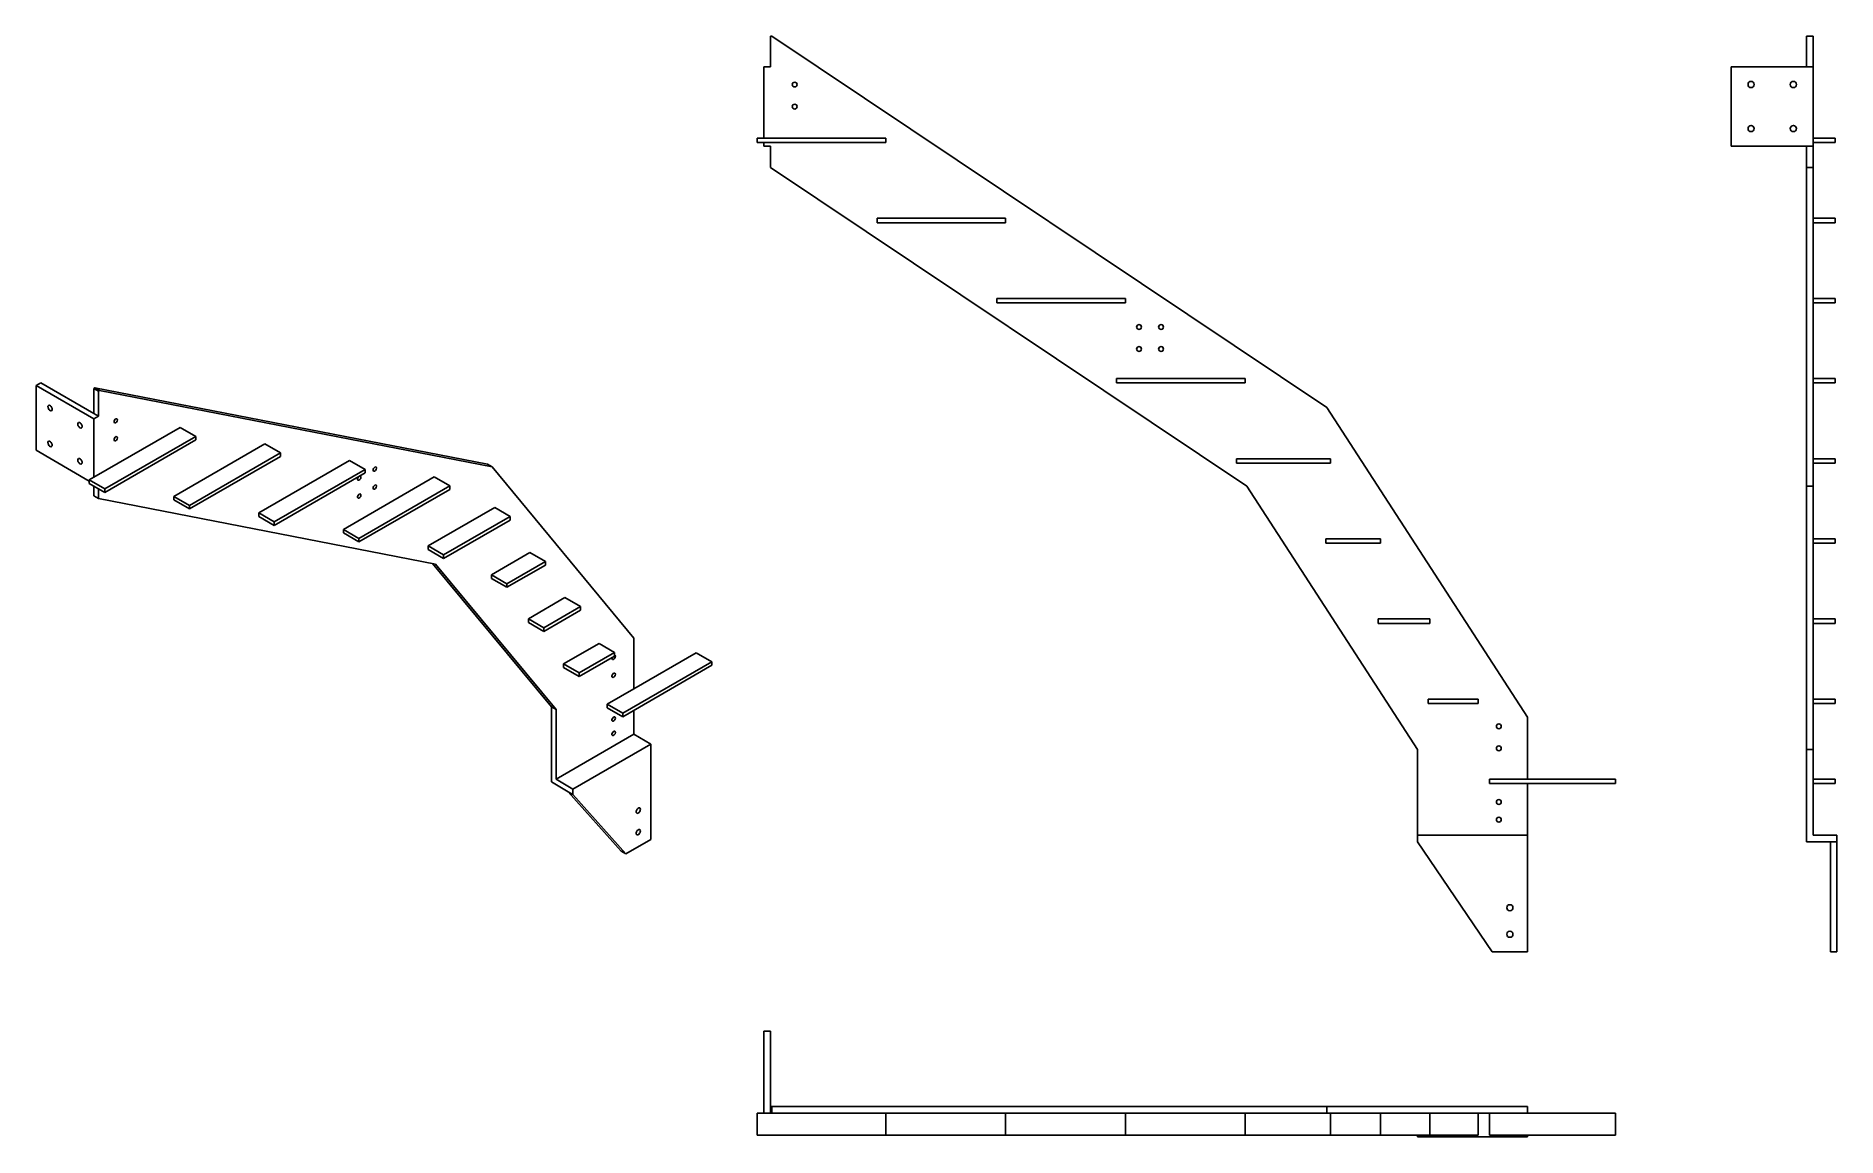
# Model space of a CAD drawing. Header units: millimetres. Extents: x -2464 to 1626, y -1355 to 1144.
import ezdxf

# ---------------------------------------------------------------- set-up
doc = ezdxf.new("R2010")
doc.units = ezdxf.units.MM
for name, color, linetype in [('ProjItem209', 7, 'CONTINUOUS'), ('ProjItem210', 7, 'CONTINUOUS'), ('ProjItem211', 7, 'CONTINUOUS'), ('ProjItem212', 7, 'CONTINUOUS')]:
    doc.layers.add(name, color=color, linetype=linetype)

msp = doc.modelspace()

# ---------------------------------------------------------------- linework, layer by layer
at = {"layer": 'ProjItem209'}
for p, q in [((-792.927, 1144.33), (-796.038, 1144.33)), ((-796.038, 1144.33), (-796.038, 1074.33)), ((467.562, 301.536), (-792.927, 1144.33)), ((-796.038, 1074.33), (-811.038, 1074.33)), ((-811.038, 1074.33), (-811.038, 912.467)), ((-533.962, 912.467), (-825.962, 912.467)), ((-825.962, 912.467), (-825.962, 902.467)), ((-825.962, 902.467), (-533.962, 902.467)), ((-811.038, 902.467), (-811.038, 894.333)), ((-533.962, 902.467), (-533.962, 912.467)), ((-796.038, 894.333), (-811.038, 894.333)), ((-796.038, 894.333), (-796.038, 845.679)), ((-796.038, 845.679), (285.756, 122.362)), ((-261.962, 730.6), (-553.962, 730.6)), ((-553.962, 730.6), (-553.962, 720.6)), ((-553.962, 720.6), (-261.962, 720.6)), ((-261.962, 720.6), (-261.962, 730.6)), ((10.0378, 548.733), (-281.962, 548.733)), ((-281.962, 548.733), (-281.962, 538.733)), ((-281.962, 538.733), (10.0378, 538.733)), ((10.0378, 538.733), (10.0378, 548.733)), ((282.038, 366.867), (-9.9622, 366.867)), ((-9.9622, 366.867), (-9.9622, 356.867)), ((-9.9622, 356.867), (282.038, 356.867)), ((282.038, 356.867), (282.038, 366.867)), ((467.562, 301.536), (922.962, -401.541)), ((475.872, 185), (262.038, 185)), ((262.038, 185), (262.038, 175)), ((262.038, 175), (475.872, 175)), ((475.872, 175), (475.872, 185)), ((672.962, -475.434), (285.756, 122.362)), ((589.192, 3.1333), (465.329, 3.1333)), ((465.329, 3.1333), (465.329, -6.8667)), ((589.192, -6.8667), (589.192, 3.1333)), ((465.329, -6.8667), (589.192, -6.8667)), ((701.652, -178.733), (584.197, -178.733)), ((584.197, -178.733), (584.197, -188.733)), ((584.197, -188.733), (701.652, -188.733)), ((701.652, -188.733), (701.652, -178.733)), ((810.962, -360.6), (697.276, -360.6)), ((697.276, -360.6), (697.276, -370.6)), ((810.962, -370.6), (810.962, -360.6)), ((697.276, -370.6), (810.962, -370.6)), ((922.962, -401.541), (922.962, -542.467)), ((672.962, -669.334), (672.962, -475.434)), ((1122.96, -542.467), (837.042, -542.467)), ((837.042, -542.467), (837.042, -552.467)), ((837.042, -552.467), (1122.96, -552.467)), ((922.962, -552.467), (922.962, -669.333)), ((1122.96, -552.467), (1122.96, -542.467)), ((672.962, -669.334), (922.962, -669.333)), ((672.962, -684.334), (672.962, -669.334)), ((672.962, -684.334), (842.962, -934.333)), ((922.962, -669.333), (922.962, -934.333)), ((842.962, -934.333), (922.962, -934.333))]:
    msp.add_line(p, q, dxfattribs=at)
for centre, radius in [((-741.038, 1034.16), 5.5), ((-741.038, 984.163), 5.5), ((40.9622, 483.88), 5.5), ((90.9622, 483.88), 5.5), ((40.9622, 433.88), 5.5), ((90.9622, 433.88), 5.5), ((857.962, -422.541), 5.5), ((857.962, -472.541), 5.5), ((857.962, -594.334), 5.5), ((857.962, -634.334), 5.5), ((882.962, -834.333), 7), ((882.962, -894.333), 7)]:
    msp.add_circle(centre, radius, dxfattribs=at)
at = {"layer": 'ProjItem210'}
for p, q in [((-2453.19, 357.18), (-2463.8, 351.056)), ((-2332.28, 275.122), (-2463.8, 351.056)), ((-2463.8, 351.056), (-2463.8, 204.087)), ((-2332.28, 287.37), (-2453.19, 357.18)), ((-2330.08, 345.794), (-2332.28, 344.524)), ((-2332.28, 344.524), (-2332.28, 287.37)), ((-2321.67, 338.401), (-2332.28, 344.524)), ((-2319.47, 339.67), (-2330.08, 345.794)), ((-1438.78, 172.245), (-2330.08, 345.794)), ((-2319.47, 339.67), (-2321.67, 338.401)), ((-2321.67, 338.401), (-2321.67, 281.246)), ((-1428.17, 166.121), (-2319.47, 339.67)), ((-2321.67, 281.246), (-2332.28, 287.37)), ((-2321.67, 281.246), (-2332.28, 275.122)), ((-2332.28, 275.122), (-2332.28, 142.958)), ((-2136.36, 256.074), (-2332.28, 142.958)), ((-2136.36, 256.074), (-2101, 235.662)), ((-2101, 235.662), (-2307.48, 116.453)), ((-2307.48, 108.288), (-2101, 227.497)), ((-1944.02, 218.624), (-2150.5, 99.4156)), ((-2101, 227.497), (-2101, 235.662)), ((-1944.02, 218.624), (-1908.67, 198.212)), ((-2463.8, 204.087), (-2342.83, 134.246)), ((-1908.67, 198.212), (-2115.14, 79.0032)), ((-2115.14, 70.8382), (-1908.67, 190.047)), ((-1751.69, 181.174), (-1958.17, 61.9656)), ((-1908.67, 190.047), (-1908.67, 198.212)), ((-1751.69, 181.174), (-1716.33, 160.762)), ((-1428.17, 166.121), (-1438.78, 172.245)), ((-1428.17, 166.121), (-1106.15, -222.022)), ((-2332.28, 142.958), (-2342.83, 136.866)), ((-2342.83, 136.866), (-2307.48, 116.453)), ((-2342.83, 136.866), (-2342.83, 128.701)), ((-2342.83, 128.701), (-2307.48, 108.288)), ((-1716.33, 160.762), (-1922.81, 41.5532)), ((-1922.81, 33.3882), (-1716.33, 152.597)), ((-1559.36, 143.724), (-1765.83, 24.5156)), ((-1524, 123.312), (-1730.48, 4.1032)), ((-1716.33, 152.597), (-1716.33, 160.762)), ((-1559.36, 143.724), (-1524, 123.312)), ((-1524, 115.147), (-1524, 123.312)), ((-2332.28, 122.608), (-2332.28, 100.674)), ((-2321.67, 94.5498), (-2332.28, 100.674)), ((-2321.67, 116.484), (-2321.67, 94.5498)), ((-2321.67, 94.5498), (-1556.73, -54.3956)), ((-2307.48, 116.453), (-2307.48, 108.288)), ((-2150.5, 99.4156), (-2150.5, 91.2506)), ((-2150.5, 99.4156), (-2115.14, 79.0032)), ((-2150.5, 91.2506), (-2115.14, 70.8382)), ((-1730.48, -4.0618), (-1524, 115.147)), ((-2115.14, 79.0032), (-2115.14, 70.8382)), ((-1958.17, 61.9656), (-1958.17, 53.8006)), ((-1958.17, 61.9656), (-1922.81, 41.5532)), ((-1958.17, 53.8006), (-1922.81, 33.3882)), ((-1922.81, 41.5532), (-1922.81, 33.3882)), ((-1422.3, 74.3631), (-1573.5, -12.9344)), ((-1386.94, 53.9507), (-1538.14, -33.3468)), ((-1538.14, -41.5118), (-1386.94, 45.7857)), ((-1422.3, 74.3631), (-1386.94, 53.9507)), ((-1386.94, 45.7857), (-1386.94, 53.9507)), ((-1765.83, 24.5156), (-1765.83, 16.3506)), ((-1765.83, 24.5156), (-1730.48, 4.1032)), ((-1765.83, 16.3506), (-1730.48, -4.0618)), ((-1730.48, 4.1032), (-1730.48, -4.0618)), ((-1573.5, -12.9344), (-1573.5, -21.0994)), ((-1573.5, -12.9344), (-1538.14, -33.3468)), ((-1573.5, -21.0994), (-1538.14, -41.5118)), ((-1538.14, -33.3468), (-1538.14, -41.5118)), ((-1342.17, -27.8677), (-1429.75, -78.4348)), ((-1342.17, -27.8677), (-1306.81, -48.2801)), ((-1293.54, -378.293), (-1563.32, -53.1123)), ((-1282.93, -384.417), (-1556.73, -54.3956)), ((-1429.75, -78.4348), (-1429.75, -86.5998)), ((-1429.75, -78.4348), (-1394.4, -98.8473)), ((-1306.81, -48.2801), (-1394.4, -98.8473)), ((-1394.4, -107.012), (-1306.81, -56.4451)), ((-1306.81, -56.4451), (-1306.81, -48.2801)), ((-1429.75, -86.5998), (-1394.4, -107.012)), ((-1394.4, -98.8473), (-1394.4, -107.012)), ((-1262.64, -130.45), (-1345.7, -178.401)), ((-1227.29, -150.862), (-1310.34, -198.813)), ((-1310.34, -206.978), (-1227.29, -159.027)), ((-1262.64, -130.45), (-1227.29, -150.862)), ((-1227.29, -159.027), (-1227.29, -150.862)), ((-1345.7, -178.401), (-1345.7, -186.566)), ((-1345.7, -178.401), (-1310.34, -198.813)), ((-1345.7, -186.566), (-1310.34, -206.978)), ((-1310.34, -198.813), (-1310.34, -206.978)), ((-1185.35, -234.318), (-1265.74, -280.73)), ((-1185.35, -234.318), (-1150, -254.73)), ((-1106.15, -222.022), (-1106.15, -337.087)), ((-1265.74, -280.73), (-1265.74, -288.895)), ((-1265.74, -280.73), (-1230.38, -301.142)), ((-1150, -254.73), (-1230.38, -301.142)), ((-1230.38, -309.307), (-1150, -262.895)), ((-1150, -262.895), (-1150, -254.73)), ((-929.378, -275.85), (-1131.55, -392.577)), ((-1131.55, -400.742), (-929.378, -284.015)), ((-964.733, -255.438), (-1106.15, -337.087)), ((-964.733, -255.438), (-929.378, -275.85)), ((-929.378, -284.015), (-929.378, -275.85)), ((-1265.74, -288.895), (-1230.38, -309.307)), ((-1230.38, -301.142), (-1230.38, -309.307)), ((-1106.15, -337.087), (-1166.91, -372.164)), ((-1293.54, -548.859), (-1293.54, -378.293)), ((-1282.93, -384.417), (-1293.54, -378.293)), ((-1282.93, -542.736), (-1282.93, -384.417)), ((-1166.91, -372.164), (-1166.91, -380.329)), ((-1166.91, -372.164), (-1131.55, -392.577)), ((-1166.91, -380.329), (-1131.55, -400.742)), ((-1131.55, -392.577), (-1131.55, -400.742)), ((-1106.15, -386.077), (-1106.15, -440.674)), ((-1282.93, -542.736), (-1106.15, -440.674)), ((-1106.15, -440.674), (-1067.97, -462.719)), ((-1244.75, -564.781), (-1067.97, -462.719)), ((-1067.97, -462.719), (-1067.97, -679.091)), ((-1293.54, -548.859), (-1255.35, -570.905)), ((-1282.93, -542.736), (-1244.75, -564.781)), ((-1255.35, -570.905), (-1135.15, -705.627)), ((-1255.35, -570.905), (-1244.75, -577.028)), ((-1244.75, -577.028), (-1244.75, -564.781)), ((-1244.75, -577.028), (-1124.54, -711.75)), ((-1124.54, -711.75), (-1067.97, -679.091)), ((-1124.54, -711.75), (-1135.15, -705.627))]:
    msp.add_line(p, q, dxfattribs=at)
for centre, major_axis, start_param, end_param in [((-2431.98, 300.025), (-3.5, 6.0622), 0, 2.35619), ((-2431.98, 300.025), (-3.5, 6.0622), 3.14159, 0), ((-2431.98, 300.025), (-3.5, 6.0622), 2.35619, 3.14159), ((-2364.1, 260.833), (-3.5, 6.0622), 0, 2.35619), ((-2364.1, 260.833), (-3.5, 6.0622), 3.14159, 0), ((-2364.1, 260.833), (-3.5, 6.0622), 2.35619, 3.14159), ((-2282.78, 270.901), (-2.75, -4.7631), 3.14159, 0), ((-2282.78, 270.901), (-2.75, -4.7631), 0, 2.35619), ((-2282.78, 270.901), (-2.75, -4.7631), 2.35619, 3.14159), ((-2431.98, 218.376), (-3.5, 6.0622), 0, 2.35619), ((-2431.98, 218.376), (-3.5, 6.0622), 3.14159, 0), ((-2431.98, 218.376), (-3.5, 6.0622), 2.35619, 3.14159), ((-2282.78, 230.076), (-2.75, -4.7631), 3.14159, 0), ((-2282.78, 230.076), (-2.75, -4.7631), 0, 2.35619), ((-2282.78, 230.076), (-2.75, -4.7631), 2.35619, 3.14159), ((-2364.1, 179.184), (-3.5, 6.0622), 0, 2.35619), ((-2364.1, 179.184), (-3.5, 6.0622), 3.14159, 0), ((-2364.1, 179.184), (-3.5, 6.0622), 2.35619, 3.14159), ((-1694.47, 161.259), (-2.75, -4.7631), 3.14159, 0), ((-1694.47, 161.259), (-2.75, -4.7631), 2.35619, 3.14159), ((-1729.82, 140.846), (-2.75, -4.7631), 4.41677, 0), ((-1729.82, 140.846), (-2.75, -4.7631), 0, 2.35619), ((-1729.82, 140.846), (-2.75, -4.7631), 3.14159, 3.43721), ((-1729.82, 140.846), (-2.75, -4.7631), 2.35619, 3.14159), ((-1694.47, 120.434), (-2.75, -4.7631), 3.14159, 0), ((-1694.47, 161.259), (-2.75, -4.7631), 0, 2.35619), ((-1694.47, 120.434), (-2.75, -4.7631), 2.35619, 3.14159), ((-1729.82, 100.022), (-2.75, -4.7631), 3.14159, 0), ((-1729.82, 100.022), (-2.75, -4.7631), 0, 2.35619), ((-1729.82, 100.022), (-2.75, -4.7631), 2.35619, 3.14159), ((-1694.47, 120.434), (-2.75, -4.7631), 0, 2.35619), ((-1152.12, -265.705), (-2.75, -4.7631), 5.13705, 0), ((-1152.12, -265.705), (-2.75, -4.7631), 0, 2.35619), ((-1152.12, -265.705), (-2.75, -4.7631), 3.14159, 3.35006), ((-1152.12, -265.705), (-2.75, -4.7631), 2.35619, 3.14159), ((-1152.12, -306.53), (-2.75, -4.7631), 3.14159, 0), ((-1152.12, -306.53), (-2.75, -4.7631), 0, 2.35619), ((-1152.12, -306.53), (-2.75, -4.7631), 2.35619, 3.14159), ((-1152.12, -405.972), (2.75, 4.7631), 0, -3.14159), ((-1152.12, -405.972), (2.75, 4.7631), -3.14159, -0.785398), ((-1152.12, -405.972), (2.75, 4.7631), -0.785398, 0), ((-1152.12, -438.632), (2.75, 4.7631), 0, -3.14159), ((-1152.12, -438.632), (2.75, 4.7631), -3.14159, -0.785398), ((-1152.12, -438.632), (2.75, 4.7631), -0.785398, 0), ((-1096.26, -613.771), (-3.5, -6.0622), 3.14159, 0), ((-1096.26, -613.771), (-3.5, -6.0622), 0, 2.35619), ((-1096.26, -613.771), (-3.5, -6.0622), 2.35619, 3.14159), ((-1096.26, -662.761), (-3.5, -6.0622), 3.14159, 0), ((-1096.26, -662.761), (-3.5, -6.0622), 0, 2.35619), ((-1096.26, -662.761), (-3.5, -6.0622), 2.35619, 3.14159)]:
    msp.add_ellipse(centre, major_axis=major_axis, ratio=0.57735, start_param=start_param, end_param=end_param, dxfattribs=at)
at = {"layer": 'ProjItem211'}
for p, q in [((1556.83, 1144.33), (1556.83, 1074.33)), ((1571.83, 1144.33), (1556.83, 1144.33)), ((1571.83, 1144.33), (1571.83, 1074.33)), ((1571.83, 1074.33), (1385.83, 1074.33)), ((1385.83, 1074.33), (1385.83, 894.333)), ((1571.83, 1074.33), (1571.83, 912.467)), ((1571.83, 912.467), (1621.83, 912.467)), ((1571.83, 912.467), (1571.83, 902.467)), ((1571.83, 902.467), (1571.83, 894.333)), ((1571.83, 902.467), (1621.83, 902.467)), ((1621.83, 912.467), (1621.83, 902.467)), ((1385.83, 894.333), (1571.83, 894.333)), ((1556.83, 894.333), (1556.83, 845.679)), ((1571.83, 894.333), (1571.83, 845.679)), ((1556.83, 845.679), (1556.83, 122.362)), ((1571.83, 845.679), (1556.83, 845.679)), ((1571.83, 845.679), (1571.83, 122.362)), ((1571.83, 730.6), (1621.83, 730.6)), ((1571.83, 720.6), (1621.83, 720.6)), ((1621.83, 730.6), (1621.83, 720.6)), ((1571.83, 548.733), (1621.83, 548.733)), ((1571.83, 538.733), (1621.83, 538.733)), ((1621.83, 548.733), (1621.83, 538.733)), ((1571.83, 366.867), (1621.83, 366.867)), ((1571.83, 356.867), (1621.83, 356.867)), ((1621.83, 366.867), (1621.83, 356.867)), ((1571.83, 185), (1621.83, 185)), ((1571.83, 175), (1621.83, 175)), ((1621.83, 185), (1621.83, 175)), ((1556.83, -475.434), (1556.83, 122.362)), ((1571.83, 122.362), (1556.83, 122.362)), ((1571.83, -475.434), (1571.83, 122.362)), ((1571.83, 3.1333), (1621.83, 3.1333)), ((1621.83, 3.1333), (1621.83, -6.8667)), ((1571.83, -6.8667), (1621.83, -6.8667)), ((1571.83, -178.733), (1621.83, -178.733)), ((1571.83, -188.733), (1621.83, -188.733)), ((1621.83, -178.733), (1621.83, -188.733)), ((1571.83, -360.6), (1621.83, -360.6)), ((1621.83, -360.6), (1621.83, -370.6)), ((1571.83, -370.6), (1621.83, -370.6)), ((1556.83, -684.334), (1556.83, -475.434)), ((1571.83, -475.434), (1556.83, -475.434)), ((1571.83, -669.334), (1571.83, -475.434)), ((1571.83, -542.467), (1621.83, -542.467)), ((1571.83, -552.467), (1621.83, -552.467)), ((1621.83, -542.467), (1621.83, -552.467)), ((1556.83, -684.334), (1610.83, -684.334)), ((1571.83, -669.334), (1625.83, -669.334)), ((1610.83, -684.334), (1610.83, -934.333)), ((1610.83, -684.334), (1625.83, -684.334)), ((1625.83, -684.334), (1625.83, -669.334)), ((1625.83, -684.334), (1625.83, -934.333)), ((1625.83, -934.333), (1610.83, -934.333))]:
    msp.add_line(p, q, dxfattribs=at)
for centre in [(1430.83, 1034.33), (1526.83, 1034.33), (1430.83, 934.333), (1526.83, 934.333)]:
    msp.add_circle(centre, 7, dxfattribs=at)
at = {"layer": 'ProjItem212'}
for p, q in [((-796.038, -1114.58), (-811.038, -1114.58)), ((-811.038, -1300.58), (-811.038, -1114.58)), ((-796.038, -1285.58), (-796.038, -1114.58)), ((-825.962, -1300.58), (-825.962, -1350.58)), ((-811.038, -1300.58), (-825.962, -1300.58)), ((-796.038, -1300.58), (-811.038, -1300.58)), ((-792.927, -1285.58), (-796.038, -1285.58)), ((-796.038, -1300.58), (-796.038, -1285.58)), ((-792.927, -1300.58), (-796.038, -1300.58)), ((-792.927, -1300.58), (-792.927, -1285.58)), ((467.562, -1285.58), (-792.927, -1285.58)), ((467.562, -1300.58), (-792.927, -1300.58)), ((-533.962, -1300.58), (-533.962, -1350.58)), ((-261.962, -1300.58), (-261.962, -1350.58)), ((10.0378, -1300.58), (10.0378, -1350.58)), ((282.038, -1300.58), (282.038, -1350.58)), ((467.562, -1300.58), (467.562, -1285.58)), ((467.562, -1285.58), (922.962, -1285.58)), ((467.562, -1300.58), (922.962, -1300.58)), ((475.872, -1300.58), (475.872, -1350.58)), ((589.192, -1300.58), (589.192, -1350.58)), ((701.652, -1300.58), (701.652, -1350.58)), ((810.962, -1300.58), (810.962, -1350.58)), ((837.042, -1300.58), (837.042, -1350.58)), ((922.962, -1300.58), (922.962, -1285.58)), ((1122.96, -1300.58), (922.962, -1300.58)), ((1122.96, -1300.58), (1122.96, -1350.58)), ((-533.962, -1350.58), (-825.962, -1350.58)), ((-261.962, -1350.58), (-533.962, -1350.58)), ((10.0378, -1350.58), (-261.962, -1350.58)), ((282.038, -1350.58), (10.0378, -1350.58)), ((475.872, -1350.58), (282.038, -1350.58)), ((589.192, -1350.58), (475.872, -1350.58)), ((701.652, -1350.58), (589.192, -1350.58)), ((672.962, -1350.58), (672.962, -1354.58)), ((672.962, -1354.58), (922.962, -1354.58)), ((810.962, -1350.58), (701.652, -1350.58)), ((1122.96, -1350.58), (837.042, -1350.58)), ((922.962, -1350.58), (922.962, -1354.58))]:
    msp.add_line(p, q, dxfattribs=at)

doc.saveas('drawing.dxf')
